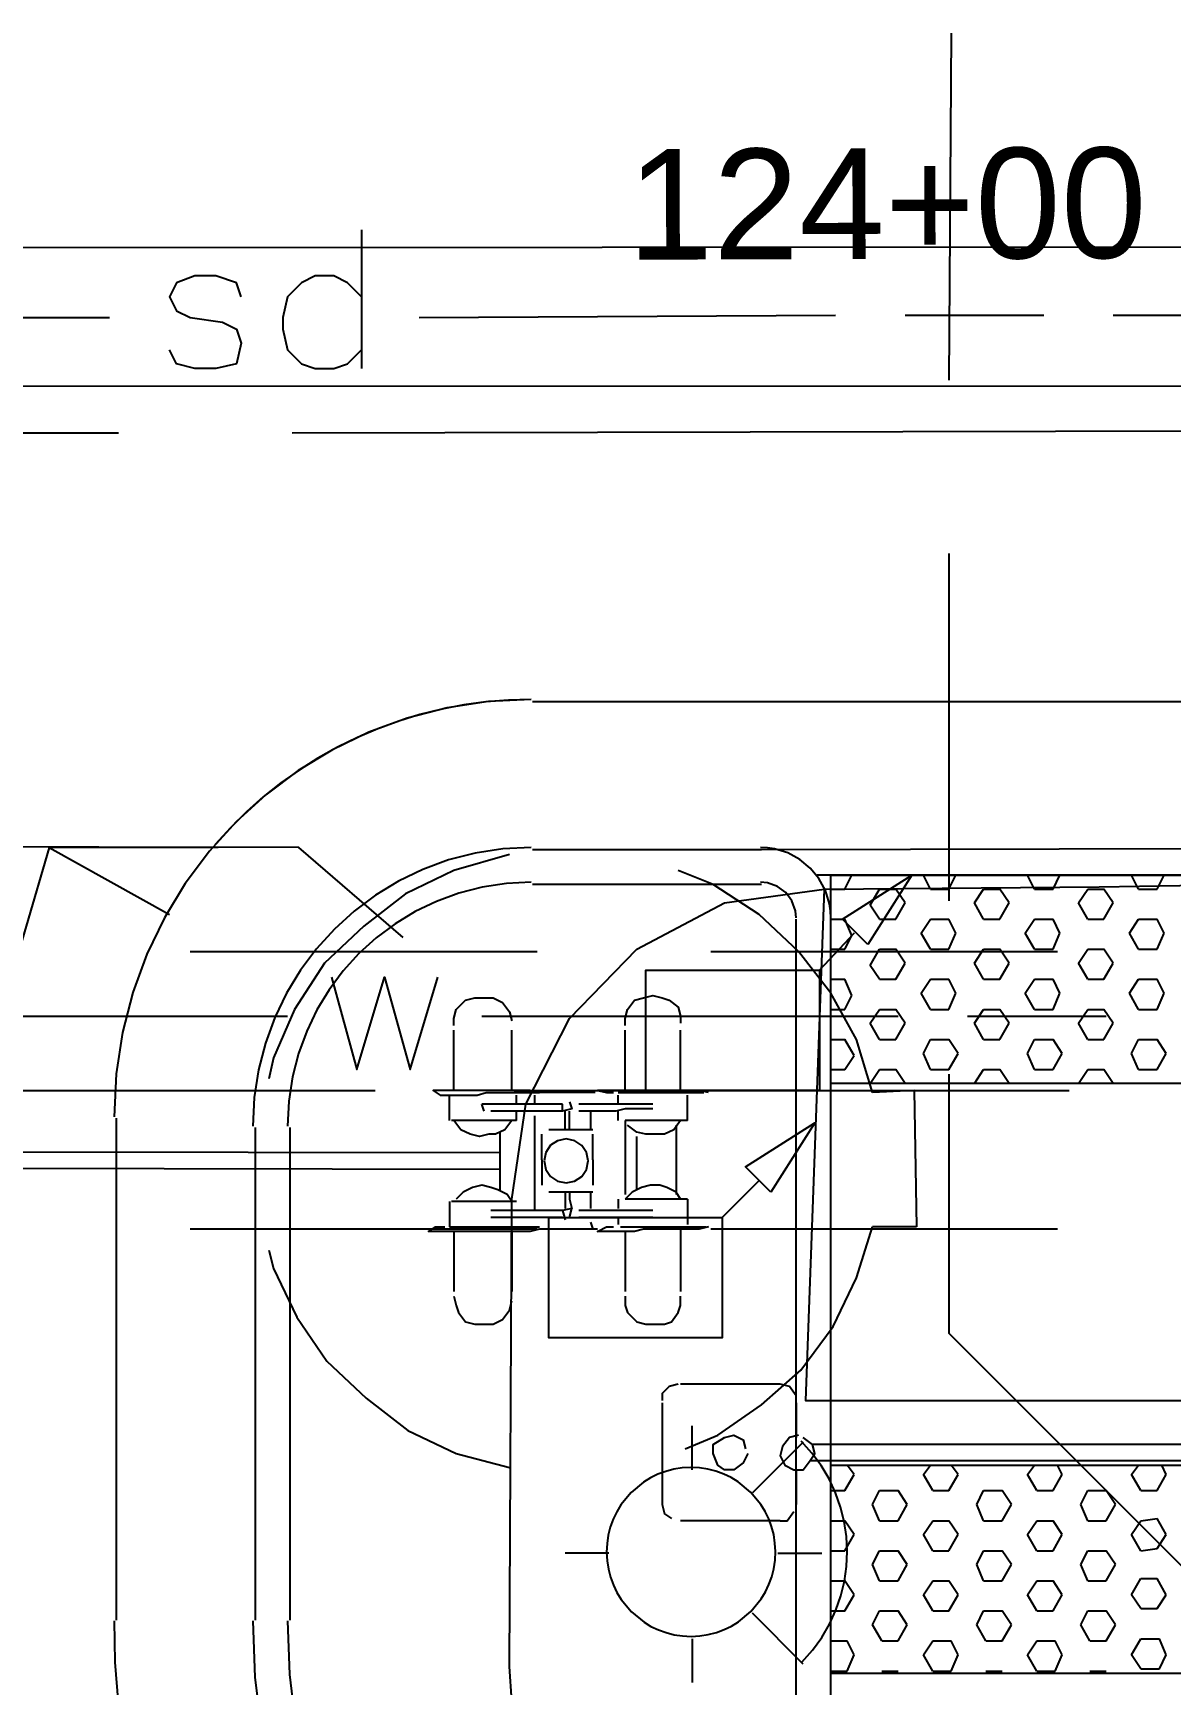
# Model space of a CAD drawing. Header units: feet. Extents: x 0 to 650, y -1 to 438.
# Drawn here: x 348.6 to 365, y 239.53 to 263.33 of the extents above; entities that cross this region are included whole.
import ezdxf

# ---------------------------------------------------------------- set-up
doc = ezdxf.new("R2010")
doc.units = ezdxf.units.FT
for name, color, linetype in [('AGUA', 5, 'CONTINUOUS'), ('ANOTACION', 8, 'CONTINUOUS'), ('DRENAJE_PLUVIAL', 3, 'CONTINUOUS'), ('EJE_VIA', 7, 'CONTINUOUS'), ('ESTRUCTURAS', 7, 'CONTINUOUS'), ('METRO_RW', 140, 'CONTINUOUS'), ('TELECOM', 30, 'CONTINUOUS'), ('TOPO', 8, 'CONTINUOUS')]:
    doc.layers.add(name, color=color, linetype=linetype)
doc.styles.add('CAD_TEXT', font='Arial')

msp = doc.modelspace()

# ---------------------------------------------------------------- linework, layer by layer
at = {"layer": 'AGUA'}
for p, q in [((346.267, 249.167), (352.267, 249.167)), ((355.067, 249.167), (361.067, 249.167)), ((362.067, 249.167), (364.067, 249.167))]:
    msp.add_line(p, q, dxfattribs=at)
msp.add_lwpolyline([(352.9, 249.733), (353.267, 248.4), (353.667, 249.733), (354.033, 248.4), (354.433, 249.733)], dxfattribs=at)
at = {"layer": 'DRENAJE_PLUVIAL'}
for p, q in [((353.333, 260.5), (353.333, 258.5)), ((259.333, 260.2), (531.467, 260.333)), ((343.7, 259.233), (349.7, 259.233)), ((354.167, 259.233), (360.167, 259.267)), ((361.167, 259.267), (363.167, 259.267)), ((364.167, 259.267), (370.167, 259.267)), ((259.333, 258.2), (531.467, 258.333))]:
    msp.add_line(p, q, dxfattribs=at)
for points in [[(351.6, 259.533), (351.533, 259.733), (351.233, 259.833), (350.933, 259.833), (350.667, 259.733), (350.567, 259.533), (350.667, 259.333), (350.867, 259.233), (351.333, 259.167), (351.533, 259.067), (351.6, 258.867), (351.533, 258.567), (351.233, 258.5), (350.933, 258.5), (350.667, 258.567), (350.567, 258.767)], [(353.333, 259.533), (353.133, 259.733), (352.933, 259.833), (352.667, 259.833), (352.467, 259.733), (352.267, 259.533), (352.2, 259.233), (352.2, 259.067), (352.267, 258.767), (352.467, 258.567), (352.667, 258.5), (352.933, 258.5), (353.133, 258.567), (353.333, 258.767)]]:
    msp.add_lwpolyline(points, dxfattribs=at)
at = {"layer": 'EJE_VIA'}
for p, q in [((373.6, 253.7), (355.8, 253.7)), ((351.267, 251.6), (348.833, 251.6)), ((348.833, 251.6), (350.567, 250.633)), ((359.1, 251.567), (355.8, 251.567)), ((373.1, 251.6), (359.1, 251.567)), ((372.3, 251.2), (359.9, 251.2)), ((360.3, 251), (360.4, 251.2)), ((361.533, 251), (361.433, 251.2)), ((361.8, 251), (361.9, 251.2)), ((363.033, 251), (362.933, 251.2)), ((363.3, 251), (363.4, 251.2)), ((364.533, 251), (364.433, 251.2)), ((364.8, 251), (364.9, 251.2)), ((359.1, 251.067), (355.8, 251.067)), ((360.1, 251), (360.3, 251)), ((360.667, 250.767), (360.8, 251)), ((360.8, 251), (361.033, 251)), ((361.167, 250.8), (361.033, 251)), ((361.533, 251), (361.8, 251)), ((362.167, 250.8), (362.3, 251)), ((362.3, 251), (362.533, 251)), ((362.667, 250.8), (362.533, 251)), ((363.033, 251), (363.3, 251)), ((363.667, 250.8), (363.8, 251)), ((363.8, 251), (364.033, 251)), ((364.167, 250.8), (364.033, 251)), ((364.533, 251), (364.8, 251)), ((360.8, 250.567), (360.667, 250.767)), ((361.033, 250.567), (361.167, 250.8)), ((362.3, 250.567), (362.167, 250.8)), ((362.533, 250.567), (362.667, 250.8)), ((363.8, 250.567), (363.667, 250.8)), ((364.033, 250.567), (364.167, 250.8)), ((359.6, 231.867), (359.6, 250.567)), ((360.1, 231.867), (360.1, 250.567)), ((360.1, 250.567), (360.3, 250.567)), ((360.4, 250.333), (360.3, 250.567)), ((360.8, 250.567), (361.033, 250.567)), ((361.4, 250.367), (361.533, 250.567)), ((361.533, 250.567), (361.8, 250.567)), ((361.9, 250.367), (361.8, 250.567)), ((362.3, 250.567), (362.533, 250.567)), ((362.9, 250.367), (363.033, 250.567)), ((363.033, 250.567), (363.3, 250.567)), ((363.4, 250.367), (363.3, 250.567)), ((363.8, 250.567), (364.033, 250.567)), ((364.4, 250.367), (364.533, 250.567)), ((364.533, 250.567), (364.8, 250.567)), ((364.9, 250.367), (364.8, 250.567)), ((360.3, 250.133), (360.4, 250.333)), ((361.533, 250.133), (361.4, 250.367)), ((361.8, 250.133), (361.9, 250.367)), ((363.033, 250.133), (362.9, 250.367)), ((363.3, 250.133), (363.4, 250.367)), ((364.533, 250.133), (364.4, 250.367)), ((364.8, 250.133), (364.9, 250.367)), ((360.1, 250.133), (360.3, 250.133)), ((360.667, 249.9), (360.8, 250.133)), ((360.8, 250.133), (361.033, 250.133)), ((361.167, 249.933), (361.033, 250.133)), ((361.033, 249.7), (361.167, 249.933)), ((361.533, 250.133), (361.8, 250.133)), ((362.167, 249.933), (362.3, 250.133)), ((362.3, 249.7), (362.167, 249.933)), ((362.3, 250.133), (362.533, 250.133)), ((362.667, 249.933), (362.533, 250.133)), ((362.533, 249.7), (362.667, 249.933)), ((363.033, 250.133), (363.3, 250.133)), ((363.667, 249.933), (363.8, 250.133)), ((363.8, 249.7), (363.667, 249.933)), ((363.8, 250.133), (364.033, 250.133)), ((364.167, 249.933), (364.033, 250.133)), ((364.033, 249.7), (364.167, 249.933)), ((364.533, 250.133), (364.8, 250.133)), ((360.1, 249.7), (360.3, 249.7)), ((360.4, 249.467), (360.3, 249.7)), ((360.8, 249.7), (360.667, 249.9)), ((360.8, 249.7), (361.033, 249.7)), ((361.4, 249.5), (361.533, 249.7)), ((361.533, 249.7), (361.8, 249.7)), ((361.9, 249.5), (361.8, 249.7)), ((362.3, 249.7), (362.533, 249.7)), ((362.9, 249.5), (363.033, 249.7)), ((363.033, 249.7), (363.3, 249.7)), ((363.4, 249.5), (363.3, 249.7)), ((363.8, 249.7), (364.033, 249.7)), ((364.4, 249.5), (364.533, 249.7)), ((364.533, 249.7), (364.8, 249.7)), ((364.9, 249.5), (364.8, 249.7)), ((360.3, 249.267), (360.4, 249.467)), ((361.533, 249.267), (361.4, 249.5)), ((361.8, 249.267), (361.9, 249.5)), ((363.033, 249.267), (362.9, 249.5)), ((363.3, 249.267), (363.4, 249.5)), ((364.533, 249.267), (364.4, 249.5)), ((364.8, 249.267), (364.9, 249.5)), ((360.1, 249.267), (360.3, 249.267)), ((360.667, 249.067), (360.8, 249.267)), ((360.8, 249.267), (361.033, 249.267)), ((361.167, 249.067), (361.033, 249.267)), ((361.533, 249.267), (361.8, 249.267)), ((362.167, 249.067), (362.3, 249.267)), ((362.3, 249.267), (362.533, 249.267)), ((362.667, 249.067), (362.533, 249.267)), ((363.033, 249.267), (363.3, 249.267)), ((363.667, 249.067), (363.8, 249.267)), ((363.8, 249.267), (364.033, 249.267)), ((364.167, 249.067), (364.033, 249.267)), ((364.533, 249.267), (364.8, 249.267)), ((360.8, 248.833), (360.667, 249.067)), ((361.033, 248.833), (361.167, 249.067)), ((362.3, 248.833), (362.167, 249.067)), ((362.533, 248.833), (362.667, 249.067)), ((363.8, 248.833), (363.667, 249.067)), ((364.033, 248.833), (364.167, 249.067)), ((360.1, 248.833), (360.3, 248.833)), ((360.433, 248.6), (360.3, 248.833)), ((360.8, 248.833), (361.033, 248.833)), ((361.433, 248.633), (361.533, 248.833)), ((361.533, 248.833), (361.8, 248.833)), ((361.933, 248.633), (361.8, 248.833)), ((362.3, 248.833), (362.533, 248.833)), ((362.933, 248.633), (363.033, 248.833)), ((363.033, 248.833), (363.3, 248.833)), ((363.433, 248.633), (363.3, 248.833)), ((363.8, 248.833), (364.033, 248.833)), ((364.433, 248.633), (364.533, 248.833)), ((364.533, 248.833), (364.8, 248.833)), ((364.933, 248.633), (364.8, 248.833)), ((360.3, 248.4), (360.433, 248.6)), ((361.533, 248.4), (361.433, 248.633)), ((361.8, 248.4), (361.933, 248.633)), ((363.033, 248.4), (362.933, 248.633)), ((363.3, 248.4), (363.433, 248.633)), ((364.533, 248.4), (364.433, 248.633)), ((364.8, 248.4), (364.933, 248.633)), ((360.1, 248.4), (360.3, 248.4)), ((360.667, 248.2), (360.8, 248.4)), ((360.8, 248.4), (361.033, 248.4)), ((361.167, 248.2), (361.033, 248.4)), ((361.533, 248.4), (361.8, 248.4)), ((362.167, 248.2), (362.3, 248.4)), ((362.3, 248.4), (362.533, 248.4)), ((362.667, 248.2), (362.533, 248.4)), ((363.033, 248.4), (363.3, 248.4)), ((363.667, 248.2), (363.8, 248.4)), ((363.8, 248.4), (364.033, 248.4)), ((364.167, 248.2), (364.033, 248.4)), ((364.533, 248.4), (364.8, 248.4)), ((372.1, 248.2), (360.1, 248.2)), ((349.8, 247.7), (349.8, 240.467)), ((351.8, 247.567), (351.8, 240.467)), ((352.3, 247.567), (352.3, 240.467)), ((360.3, 242.333), (360.433, 242.567)), ((360.433, 242.567), (360.333, 242.7)), ((361.433, 242.567), (361.533, 242.7)), ((361.567, 242.333), (361.433, 242.567)), ((361.8, 242.333), (361.933, 242.567)), ((361.933, 242.567), (361.833, 242.7)), ((362.933, 242.567), (363.033, 242.7)), ((363.067, 242.333), (362.933, 242.567)), ((363.3, 242.333), (363.433, 242.567)), ((363.433, 242.567), (363.367, 242.7)), ((364.433, 242.567), (364.533, 242.7)), ((364.567, 242.333), (364.433, 242.567)), ((364.8, 242.333), (364.933, 242.567)), ((364.933, 242.567), (364.867, 242.7)), ((360.1, 242.333), (360.3, 242.333)), ((360.7, 242.133), (360.8, 242.333)), ((360.8, 242.333), (361.067, 242.333)), ((361.2, 242.133), (361.067, 242.333)), ((361.567, 242.333), (361.8, 242.333)), ((362.2, 242.133), (362.3, 242.333)), ((362.3, 242.333), (362.567, 242.333)), ((362.7, 242.133), (362.567, 242.333)), ((363.067, 242.333), (363.3, 242.333)), ((363.7, 242.133), (363.8, 242.333)), ((363.8, 242.333), (364.067, 242.333)), ((364.2, 242.133), (364.067, 242.333)), ((364.567, 242.333), (364.8, 242.333)), ((360.8, 241.9), (360.7, 242.133)), ((361.067, 241.9), (361.2, 242.133)), ((362.3, 241.9), (362.2, 242.133)), ((362.567, 241.9), (362.7, 242.133)), ((363.8, 241.9), (363.7, 242.133)), ((364.067, 241.9), (364.2, 242.133)), ((360.1, 241.9), (360.3, 241.9)), ((360.433, 241.7), (360.3, 241.9)), ((360.8, 241.9), (361.067, 241.9)), ((361.433, 241.7), (361.567, 241.9)), ((361.567, 241.9), (361.8, 241.9)), ((361.933, 241.7), (361.8, 241.9)), ((362.3, 241.9), (362.567, 241.9)), ((362.933, 241.7), (363.067, 241.9)), ((363.067, 241.9), (363.3, 241.9)), ((363.433, 241.7), (363.3, 241.9)), ((363.8, 241.9), (364.067, 241.9)), ((364.433, 241.7), (364.567, 241.9)), ((364.567, 241.9), (364.8, 241.933)), ((364.933, 241.7), (364.8, 241.933)), ((360.3, 241.467), (360.433, 241.7)), ((361.567, 241.467), (361.433, 241.7)), ((361.8, 241.467), (361.933, 241.7)), ((363.067, 241.467), (362.933, 241.7)), ((363.3, 241.467), (363.433, 241.7)), ((364.567, 241.467), (364.433, 241.7)), ((364.8, 241.5), (364.933, 241.7)), ((360.1, 241.467), (360.3, 241.467)), ((360.7, 241.267), (360.8, 241.467)), ((360.8, 241.467), (361.067, 241.467)), ((361.2, 241.267), (361.067, 241.467)), ((361.567, 241.467), (361.8, 241.467)), ((362.2, 241.267), (362.3, 241.467)), ((362.3, 241.467), (362.567, 241.467)), ((362.7, 241.267), (362.567, 241.467)), ((363.067, 241.467), (363.3, 241.467)), ((363.7, 241.267), (363.8, 241.467)), ((363.8, 241.467), (364.067, 241.467)), ((364.2, 241.267), (364.067, 241.467)), ((364.567, 241.467), (364.8, 241.5)), ((360.8, 241.033), (360.7, 241.267)), ((361.067, 241.033), (361.2, 241.267)), ((362.3, 241.033), (362.2, 241.267)), ((362.567, 241.033), (362.7, 241.267)), ((363.8, 241.033), (363.7, 241.267)), ((364.067, 241.033), (364.2, 241.267)), ((360.1, 241.033), (360.3, 241.033)), ((360.433, 240.833), (360.3, 241.033)), ((360.8, 241.033), (361.067, 241.033)), ((361.433, 240.833), (361.567, 241.033)), ((361.567, 241.033), (361.8, 241.033)), ((361.933, 240.833), (361.8, 241.033)), ((362.3, 241.033), (362.567, 241.033)), ((362.933, 240.833), (363.067, 241.033)), ((363.067, 241.033), (363.3, 241.033)), ((363.433, 240.833), (363.3, 241.033)), ((363.8, 241.033), (364.067, 241.033)), ((364.433, 240.833), (364.567, 241.067)), ((364.567, 241.067), (364.8, 241.067)), ((364.933, 240.833), (364.8, 241.067)), ((360.3, 240.6), (360.433, 240.833)), ((361.567, 240.6), (361.433, 240.833)), ((361.8, 240.6), (361.933, 240.833)), ((363.067, 240.6), (362.933, 240.833)), ((363.3, 240.6), (363.433, 240.833)), ((364.567, 240.633), (364.433, 240.833)), ((364.567, 240.633), (364.8, 240.633)), ((364.8, 240.633), (364.933, 240.833)), ((360.1, 240.6), (360.3, 240.6)), ((360.7, 240.4), (360.8, 240.6)), ((360.833, 240.167), (360.7, 240.4)), ((360.8, 240.6), (361.067, 240.6)), ((361.2, 240.4), (361.067, 240.6)), ((361.067, 240.167), (361.2, 240.4)), ((361.567, 240.6), (361.8, 240.6)), ((362.2, 240.4), (362.3, 240.6)), ((362.333, 240.167), (362.2, 240.4)), ((362.3, 240.6), (362.567, 240.6)), ((362.7, 240.4), (362.567, 240.6)), ((362.567, 240.167), (362.7, 240.4)), ((363.067, 240.6), (363.3, 240.6)), ((363.7, 240.4), (363.8, 240.6)), ((363.833, 240.167), (363.7, 240.4)), ((363.8, 240.6), (364.067, 240.6)), ((364.2, 240.4), (364.067, 240.6)), ((364.067, 240.167), (364.2, 240.4)), ((360.1, 240.167), (360.333, 240.167)), ((360.433, 239.967), (360.333, 240.167)), ((360.833, 240.167), (361.067, 240.167)), ((361.433, 239.967), (361.567, 240.167)), ((361.567, 240.167), (361.833, 240.167)), ((361.933, 239.967), (361.833, 240.167)), ((362.333, 240.167), (362.567, 240.167)), ((362.933, 239.967), (363.067, 240.167)), ((363.067, 240.167), (363.333, 240.167)), ((363.433, 239.967), (363.333, 240.167)), ((363.833, 240.167), (364.067, 240.167)), ((364.433, 239.967), (364.567, 240.2)), ((364.567, 240.2), (364.833, 240.2)), ((364.933, 239.967), (364.833, 240.2)), ((360.333, 239.733), (360.433, 239.967)), ((361.567, 239.733), (361.433, 239.967)), ((361.833, 239.733), (361.933, 239.967)), ((363.067, 239.733), (362.933, 239.967)), ((363.333, 239.733), (363.433, 239.967)), ((364.567, 239.767), (364.433, 239.967)), ((364.833, 239.767), (364.933, 239.967)), ((360.1, 239.733), (360.333, 239.733)), ((360.833, 239.733), (361.067, 239.733)), ((361.567, 239.733), (361.833, 239.733)), ((362.333, 239.733), (362.567, 239.733)), ((363.067, 239.733), (363.333, 239.733)), ((363.833, 239.733), (364.067, 239.733)), ((364.567, 239.767), (364.833, 239.767))]:
    msp.add_line(p, q, dxfattribs=at)
for points in [[(355.78, 253.733), (355.165, 253.702), (354.568, 253.611), (353.992, 253.462), (353.44, 253.26), (352.915, 253.007), (352.419, 252.706), (351.956, 252.359), (351.529, 251.971), (351.141, 251.545), (350.795, 251.082), (350.494, 250.586), (350.24, 250.061), (350.038, 249.509), (349.89, 248.933), (349.798, 248.336), (349.767, 247.721)], [(355.78, 253.733), (355.453, 253.724), (355.128, 253.698), (354.807, 253.654), (354.49, 253.593), (354.177, 253.515), (353.87, 253.421), (353.569, 253.311), (353.274, 253.185), (352.986, 253.043), (352.706, 252.887), (352.434, 252.715), (352.171, 252.529), (351.918, 252.328), (351.676, 252.113), (351.444, 251.884), (351.224, 251.642)], [(373.6, 251.1), (373.6, 253.7), (355.8, 253.7)], [(351.267, 251.6), (348.833, 251.6), (347.833, 248.2), (347.8, 234.667), (356, 226.433), (368.067, 226.467), (368.067, 230.967)], [(355.781, 251.6), (355.371, 251.579), (354.972, 251.518), (354.588, 251.419), (354.219, 251.284), (353.868, 251.115), (353.537, 250.914), (353.228, 250.683), (352.943, 250.424), (352.684, 250.139), (352.453, 249.83), (352.252, 249.499), (352.083, 249.148), (351.948, 248.78), (351.849, 248.395), (351.788, 247.997), (351.767, 247.586)], [(360.1, 250.584), (360.095, 250.688), (360.079, 250.789), (360.02, 250.98), (359.926, 251.152), (359.802, 251.303), (359.651, 251.427), (359.479, 251.52), (359.288, 251.579), (359.187, 251.595), (359.083, 251.6)], [(355.781, 251.1), (355.422, 251.082), (355.073, 251.028), (354.737, 250.942), (354.414, 250.823), (354.107, 250.675), (353.817, 250.499), (353.546, 250.297), (353.297, 250.07), (353.07, 249.821), (352.868, 249.55), (352.692, 249.261), (352.544, 248.954), (352.425, 248.631), (352.339, 248.294), (352.285, 247.945), (352.267, 247.586)], [(359.6, 250.584), (359.589, 250.688), (359.538, 250.83), (359.448, 250.949), (359.329, 251.038), (359.187, 251.09), (359.083, 251.1)], [(360.1, 251.2), (372.1, 251.2), (372.1, 248.2), (360.1, 248.2), (360.1, 251.2)], [(360.1, 242.7), (370.933, 242.7), (370.933, 239.7), (360.1, 239.7), (360.1, 242.7)], [(349.767, 240.459), (349.781, 239.863), (349.825, 239.27)], [(351.767, 240.458), (351.799, 239.643), (351.896, 238.843), (352.055, 238.061), (352.274, 237.3), (352.551, 236.563), (352.884, 235.853), (353.27, 235.173), (353.707, 234.525), (354.193, 233.914), (354.726, 233.341), (355.304, 232.811), (355.924, 232.325), (356.584, 231.888), (357.282, 231.501), (358.016, 231.169), (358.783, 230.893)], [(352.267, 240.457), (352.297, 239.683), (352.389, 238.923), (352.54, 238.181), (352.749, 237.457), (353.012, 236.757), (353.328, 236.082), (353.695, 235.436), (354.11, 234.821), (354.572, 234.24), (355.078, 233.696), (355.627, 233.192), (356.216, 232.731), (356.843, 232.315), (357.507, 231.948), (358.204, 231.632), (358.933, 231.37)]]:
    msp.add_lwpolyline(points, dxfattribs=at)
at = {"layer": 'ESTRUCTURAS'}
for p, q in [((355.567, 247.9), (355.567, 248.033)), ((355.833, 247.9), (355.833, 248.033)), ((357.033, 247.9), (357.033, 248.033)), ((361.3, 248.1), (360.7, 248.067)), ((361.3, 248.1), (361.333, 246.133)), ((355.1, 247.8), (355.067, 247.9)), ((355.567, 247.667), (355.567, 247.8)), ((357.033, 247.667), (357.033, 247.8)), ((355.333, 247.2), (334.3, 247.233)), ((334.3, 247), (355.333, 246.967)), ((357.033, 246.533), (357.033, 246.4)), ((356.633, 246.2), (356.667, 246.1)), ((357.033, 246.267), (357.033, 246.167)), ((361.333, 246.133), (360.7, 246.133)), ((358.1, 242.633), (358.1, 243.267)), ((359.7, 243.033), (358.967, 242.3)), ((366.633, 243), (359.833, 243)), ((359.8, 242.767), (366.633, 242.767)), ((356.9, 241.433), (356.267, 241.433)), ((359.333, 241.433), (359.967, 241.433)), ((359.7, 239.833), (358.967, 240.567)), ((358.1, 240.2), (358.1, 239.567))]:
    msp.add_line(p, q, dxfattribs=at)
for points in [[(355.467, 251.5), (354.667, 251.267), (353.967, 250.933), (353.367, 250.467), (352.8, 249.933), (352.367, 249.267), (352.067, 248.567), (352, 248.267)], [(360.7, 248.067), (360.467, 248.833), (360.1, 249.5), (359.633, 250.1), (359.067, 250.633), (358.4, 251.067), (357.9, 251.267)], [(360.633, 250.2), (360.267, 250.567), (361.267, 251.2), (360.633, 250.2)], [(360.433, 250.367), (359.933, 249.833), (359.933, 248.1), (357.433, 248.1), (357.433, 249.833), (359.933, 249.833)], [(354.667, 249.033), (354.667, 249.133), (354.7, 249.267), (354.833, 249.4), (354.967, 249.433), (355.1, 249.433), (355.233, 249.433), (355.367, 249.367), (355.467, 249.233), (355.5, 249.1)], [(357.133, 249.033), (357.133, 249.133), (357.167, 249.267), (357.267, 249.4), (357.4, 249.433), (357.533, 249.467), (357.667, 249.433), (357.767, 249.4), (357.9, 249.3), (357.933, 249.167), (357.933, 249.067)], [(354.667, 248.1), (354.667, 248.233), (354.667, 248.333), (354.667, 248.467), (354.667, 248.6), (354.667, 248.7), (354.667, 248.833), (354.667, 248.967)], [(355.5, 248.1), (355.5, 248.233), (355.5, 248.333), (355.5, 248.467), (355.5, 248.6), (355.5, 248.7), (355.5, 248.833), (355.5, 248.967)], [(357.133, 248.1), (357.133, 248.233), (357.133, 248.333), (357.133, 248.467), (357.133, 248.6), (357.133, 248.7), (357.133, 248.833), (357.133, 248.967)], [(357.933, 248.1), (357.933, 248.233), (357.933, 248.333), (357.933, 248.467), (357.933, 248.6), (357.933, 248.7), (357.933, 248.833), (357.933, 248.967)], [(355.9, 248.067), (355.767, 248.1), (355.633, 248.1), (355.5, 248.1), (355.367, 248.1), (355.233, 248.1), (355.133, 248.1), (355, 248.1), (354.867, 248.1), (354.733, 248.1), (354.6, 248.1), (354.467, 248.1), (354.367, 248.1), (354.467, 248.033), (354.6, 248.033)], [(354.6, 248.033), (354.733, 248.033), (354.867, 248.033), (355, 248.033), (355.133, 248.067), (355.233, 248.067), (355.367, 248.067), (355.5, 248.067), (355.633, 248.067), (355.767, 248.067), (355.9, 248.067)], [(354.6, 247.667), (354.6, 247.8), (354.6, 247.9), (354.6, 248.033)], [(356.7, 248.067), (356.567, 248.067), (356.433, 248.067), (356.3, 248.067), (356.167, 248.067), (356.033, 248.067), (355.9, 248.067)], [(358.333, 248.067), (358.2, 248.1), (358.067, 248.1), (357.933, 248.1), (357.8, 248.1), (357.7, 248.1), (357.5, 248.1), (357.367, 248.1), (357.233, 248.1), (357.1, 248.1), (356.967, 248.1), (356.867, 248.1), (356.733, 248.1), (356.867, 248.067), (356.967, 248.067)], [(357.033, 248.067), (357.167, 248.067), (357.3, 248.067), (357.433, 248.067), (357.567, 248.067), (357.733, 248.067), (357.867, 248.067), (358, 248.067), (358.133, 248.067), (358.267, 248.067)], [(358.033, 247.667), (358.033, 247.8), (358.033, 247.9), (358.033, 248.033)], [(356.233, 247.9), (356.1, 247.9), (356, 247.9), (355.867, 247.9), (355.733, 247.9), (355.6, 247.9), (355.467, 247.9), (355.333, 247.9), (355.2, 247.9), (355.067, 247.9)], [(356.233, 247.8), (356.1, 247.8), (356, 247.8), (355.867, 247.8), (355.733, 247.8), (355.6, 247.8), (355.467, 247.8), (355.333, 247.8), (355.2, 247.8)], [(356.333, 247.933), (356.367, 247.833), (356.233, 247.8), (356.233, 247.9)], [(356.267, 247.533), (356.267, 247.667), (356.267, 247.8)], [(356.333, 247.533), (356.333, 247.667), (356.333, 247.8)], [(357.533, 247.9), (357.4, 247.9), (357.267, 247.9), (357.133, 247.9), (357, 247.9), (356.867, 247.9), (356.733, 247.9), (356.6, 247.9), (356.467, 247.9)], [(357.533, 247.833), (357.4, 247.833), (357.267, 247.833), (357.133, 247.833), (357, 247.8), (356.867, 247.8), (356.733, 247.8), (356.6, 247.8), (356.467, 247.8)], [(356.633, 247.8), (356.633, 247.667), (356.633, 247.533)], [(355.567, 247.667), (355.433, 247.667), (355.3, 247.667), (355.2, 247.667), (355.033, 247.667), (354.9, 247.667), (354.767, 247.667), (354.633, 247.667)], [(355.5, 247.667), (355.4, 247.533), (355.267, 247.467), (355.167, 247.467), (355.033, 247.433), (354.9, 247.467), (354.767, 247.533), (354.667, 247.667)], [(355.833, 246.367), (355.833, 246.5), (355.833, 246.6), (355.833, 246.733), (355.833, 246.867), (355.833, 247), (355.833, 247.1), (355.833, 247.233), (355.833, 247.367), (355.833, 247.467), (355.833, 247.6), (355.833, 247.733)], [(356.667, 247.533), (356.533, 247.533), (356.4, 247.533), (356.267, 247.533), (356.133, 247.533), (356.033, 247.533)], [(358.033, 247.667), (357.9, 247.667), (357.767, 247.667), (357.667, 247.667), (357.533, 247.667), (357.4, 247.667), (357.267, 247.667), (357.133, 247.667)], [(357.133, 247.667), (357.133, 247.533), (357.133, 247.4), (357.133, 247.267), (357.133, 247.133), (357.133, 247), (357.133, 246.867), (357.133, 246.733), (357.133, 246.6)], [(357.933, 247.667), (357.833, 247.533), (357.7, 247.467), (357.567, 247.467), (357.433, 247.467), (357.3, 247.5), (357.167, 247.6)], [(357.867, 247.6), (357.867, 247.467), (357.867, 247.367), (357.867, 247.233), (357.867, 247.1), (357.867, 247), (357.867, 246.867), (357.867, 246.733), (357.867, 246.6)], [(359.233, 246.633), (358.867, 247), (359.867, 247.633), (359.233, 246.633)], [(355.333, 246.667), (355.333, 247.2), (355.333, 247.5)], [(355.933, 247.1), (355.933, 247.233), (355.933, 247.367), (355.933, 247.467)], [(355.967, 247.084), (355.991, 246.96), (356.059, 246.86), (356.16, 246.792), (356.283, 246.767), (356.406, 246.791), (356.507, 246.859), (356.575, 246.96), (356.6, 247.083), (356.575, 247.206), (356.508, 247.307), (356.407, 247.375), (356.284, 247.4), (356.16, 247.375), (356.06, 247.308), (355.992, 247.207), (355.967, 247.084)], [(356.667, 247.1), (356.667, 247.233), (356.667, 247.367), (356.667, 247.467)], [(357.3, 246.667), (357.3, 246.8), (357.3, 246.933), (357.3, 247.067), (357.3, 247.2), (357.3, 247.333), (357.3, 247.433)], [(355.933, 247.1), (355.933, 247), (355.933, 246.867), (355.933, 246.733)], [(356.667, 247.1), (356.667, 247), (356.667, 246.867), (356.667, 246.733)], [(355.5, 246.5), (355.433, 246.6), (355.3, 246.667), (355.2, 246.7), (355.067, 246.733), (354.933, 246.7), (354.8, 246.633), (354.7, 246.533)], [(359.067, 246.8), (358.533, 246.267), (358.533, 244.533), (356.033, 244.533), (356.033, 246.267), (358.533, 246.267)], [(356.667, 246.633), (356.533, 246.633), (356.4, 246.633), (356.267, 246.633), (356.133, 246.633), (356.033, 246.633)], [(356.267, 246.633), (356.267, 246.533), (356.267, 246.4)], [(356.333, 246.633), (356.333, 246.533), (356.367, 246.4)], [(356.633, 246.633), (356.633, 246.533), (356.633, 246.4)], [(357.933, 246.533), (357.867, 246.633), (357.733, 246.7), (357.633, 246.733), (357.5, 246.733), (357.367, 246.7), (357.233, 246.633), (357.133, 246.533)], [(354.6, 246.5), (354.6, 246.367), (354.6, 246.233), (354.6, 246.133)], [(355.567, 246.5), (355.433, 246.5), (355.3, 246.5), (355.2, 246.5), (355.033, 246.5), (354.9, 246.5), (354.767, 246.5), (354.633, 246.5)], [(356.233, 246.367), (356.1, 246.367), (356, 246.367), (355.867, 246.367), (355.733, 246.367), (355.6, 246.367), (355.467, 246.367), (355.333, 246.367), (355.2, 246.367)], [(356.333, 246.267), (356.367, 246.4), (356.233, 246.367), (356.267, 246.233)], [(357.533, 246.367), (357.4, 246.367), (357.267, 246.367), (357.133, 246.367), (357, 246.367), (356.867, 246.367), (356.733, 246.367), (356.6, 246.367), (356.467, 246.367)], [(358.033, 246.533), (357.9, 246.533), (357.767, 246.533), (357.667, 246.533), (357.533, 246.533), (357.4, 246.533), (357.267, 246.533), (357.133, 246.533)], [(358.033, 246.533), (358.033, 246.4), (358.033, 246.267), (358.033, 246.167)], [(355.9, 246.1), (355.767, 246.067), (355.633, 246.067), (355.5, 246.067), (355.367, 246.067), (355.2, 246.067), (355.067, 246.067), (354.933, 246.067), (354.8, 246.067), (354.667, 246.067), (354.533, 246.067), (354.4, 246.067), (354.3, 246.067), (354.4, 246.133), (354.533, 246.133)], [(354.6, 246.133), (354.733, 246.133), (354.867, 246.133), (355, 246.133), (355.133, 246.133), (355.233, 246.133), (355.367, 246.133), (355.5, 246.133), (355.633, 246.133), (355.767, 246.133), (355.9, 246.133)], [(356.233, 246.267), (356.1, 246.267), (356, 246.267), (355.867, 246.267), (355.733, 246.267), (355.6, 246.267), (355.467, 246.267), (355.333, 246.267), (355.2, 246.267)], [(356.733, 246.1), (356.6, 246.1), (356.467, 246.1), (356.3, 246.1), (356.167, 246.1), (356.033, 246.1), (355.9, 246.1)], [(357.533, 246.267), (357.4, 246.267), (357.267, 246.267), (357.133, 246.267), (357, 246.267), (356.867, 246.267), (356.733, 246.267), (356.6, 246.267), (356.467, 246.267)], [(358.333, 246.133), (358.2, 246.1), (358.067, 246.1), (357.933, 246.1), (357.8, 246.1), (357.7, 246.1), (357.533, 246.1), (357.4, 246.1), (357.267, 246.067), (357.133, 246.067), (357, 246.067), (356.867, 246.067), (356.733, 246.067), (356.867, 246.133), (356.967, 246.133)], [(357.067, 246.133), (357.2, 246.133), (357.333, 246.133), (357.5, 246.133), (357.667, 246.133), (357.767, 246.133), (357.9, 246.133), (358.033, 246.133), (358.167, 246.133), (358.3, 246.133)], [(357.933, 246.1), (357.933, 245.967), (357.933, 245.833), (357.933, 245.733), (357.933, 245.6), (357.933, 245.467), (357.933, 245.333), (357.933, 245.2)], [(358, 242.933), (358.467, 243.133), (359.1, 243.567), (359.667, 244.067), (360.133, 244.7), (360.467, 245.4), (360.7, 246.133)], [(354.667, 246.067), (354.667, 245.933), (354.667, 245.8), (354.667, 245.7), (354.667, 245.567), (354.667, 245.433), (354.667, 245.333), (354.667, 245.2)], [(355.5, 246.067), (355.5, 245.933), (355.5, 245.8), (355.5, 245.7), (355.5, 245.567), (355.5, 245.433), (355.5, 245.333), (355.5, 245.2)], [(357.133, 246.067), (357.133, 245.933), (357.133, 245.8), (357.133, 245.7), (357.133, 245.567), (357.133, 245.433), (357.133, 245.333), (357.133, 245.2)], [(352, 245.8), (352.067, 245.533), (352.4, 244.833), (352.833, 244.2), (353.4, 243.667), (354, 243.2), (354.7, 242.867), (355.467, 242.667)], [(354.667, 245.133), (354.7, 245), (354.733, 244.9), (354.833, 244.767), (354.967, 244.733), (355.1, 244.733), (355.233, 244.733), (355.367, 244.8), (355.467, 244.933), (355.5, 245.067)], [(357.133, 245.133), (357.133, 245), (357.167, 244.9), (357.3, 244.767), (357.433, 244.733), (357.567, 244.733), (357.7, 244.733), (357.8, 244.767), (357.9, 244.9), (357.933, 245), (357.933, 245.133)], [(357.9, 243.867), (357.767, 243.833), (357.667, 243.733), (357.667, 243.633)], [(359.367, 243.867), (359.233, 243.867), (359.1, 243.867), (358.967, 243.867), (358.833, 243.867), (358.7, 243.867), (358.567, 243.867), (358.467, 243.867), (358.333, 243.867), (358.2, 243.867), (358.067, 243.867), (357.933, 243.867)], [(359.6, 243.6), (359.6, 243.7), (359.5, 243.833), (359.367, 243.867)], [(357.667, 243.6), (357.667, 243.467), (357.667, 243.333), (357.667, 243.233), (357.667, 243.1), (357.667, 242.967), (357.667, 242.8), (357.667, 242.667), (357.667, 242.533), (357.667, 242.4), (357.667, 242.267), (357.667, 242.133)], [(359.6, 243.6), (359.6, 243.467), (359.6, 243.333), (359.6, 243.233), (359.6, 243.1)], [(358.9, 242.867), (358.833, 242.733), (358.7, 242.633), (358.567, 242.633), (358.467, 242.7), (358.4, 242.867), (358.4, 243), (358.567, 243.1), (358.7, 243.133), (358.833, 243.067), (358.867, 242.933)], [(359.633, 243.133), (359.5, 243.1), (359.4, 242.967), (359.367, 242.833), (359.433, 242.7), (359.567, 242.633), (359.7, 242.633), (359.8, 242.767), (359.867, 242.867), (359.833, 243), (359.7, 243.1)], [(359.679, 239.864), (359.833, 240.035), (359.966, 240.217), (360.079, 240.409), (360.171, 240.609), (360.242, 240.816), (360.293, 241.027), (360.324, 241.241), (360.333, 241.456), (360.322, 241.672), (360.291, 241.886), (360.239, 242.097), (360.166, 242.303), (360.073, 242.502), (359.959, 242.693), (359.825, 242.875), (359.67, 243.046)], [(359.3, 241.454), (359.293, 241.578), (359.275, 241.699), (359.244, 241.815), (359.203, 241.927), (359.151, 242.033), (359.09, 242.133), (358.941, 242.313), (358.761, 242.461), (358.66, 242.521), (358.554, 242.572), (358.442, 242.613), (358.325, 242.643), (358.204, 242.661), (358.08, 242.667), (357.955, 242.66), (357.835, 242.641), (357.718, 242.611), (357.607, 242.57), (357.5, 242.518), (357.4, 242.457), (357.221, 242.308), (357.072, 242.127), (357.012, 242.027), (356.961, 241.92), (356.92, 241.808), (356.891, 241.692), (356.873, 241.571), (356.867, 241.446), (356.873, 241.322), (356.892, 241.201), (356.922, 241.085), (356.964, 240.973), (357.015, 240.867), (357.076, 240.767), (357.225, 240.587), (357.406, 240.439), (357.506, 240.378), (357.613, 240.328), (357.725, 240.287), (357.842, 240.257), (357.962, 240.239), (358.087, 240.233), (358.211, 240.24), (358.332, 240.259), (358.448, 240.289), (358.56, 240.33), (358.666, 240.382), (358.766, 240.443), (358.946, 240.592), (359.094, 240.773), (359.155, 240.873), (359.206, 240.98), (359.246, 241.092), (359.276, 241.208), (359.294, 241.329), (359.3, 241.454)], [(359.6, 242.633), (359.6, 242.5), (359.6, 242.4), (359.6, 242.267), (359.6, 242.133)], [(357.667, 242.133), (357.7, 242), (357.8, 241.933)], [(359.367, 241.9), (359.233, 241.9), (359.1, 241.9), (358.967, 241.9), (358.833, 241.9), (358.7, 241.9), (358.567, 241.9), (358.467, 241.9), (358.333, 241.9), (358.2, 241.9), (358.067, 241.9), (357.933, 241.9)], [(359.367, 241.9), (359.467, 241.9), (359.567, 242.033)]]:
    msp.add_lwpolyline(points, dxfattribs=at)
at = {"layer": 'METRO_RW'}
for p, q in [((361.833, 263.333), (361.8, 258.333)), ((349.833, 257.567), (347.333, 257.567)), ((367.333, 257.6), (352.333, 257.567)), ((361.8, 255.833), (361.8, 250.833)), ((361.8, 248.333), (361.8, 244.6)), ((365.933, 240.467), (361.8, 244.6))]:
    msp.add_line(p, q, dxfattribs=at)
at = {"layer": 'TELECOM'}
for p, q in [((350.867, 250.1), (355.867, 250.1)), ((358.367, 250.1), (363.367, 250.1)), ((345.533, 248.1), (353.533, 248.1)), ((355.533, 248.1), (363.533, 248.1)), ((355.867, 246.1), (350.867, 246.1)), ((363.367, 246.1), (358.367, 246.1))]:
    msp.add_line(p, q, dxfattribs=at)
at = {"layer": 'TOPO'}
for points in [[(353.933, 250.3), (352.433, 251.6), (332.233, 251.633)], [(355.5, 239.3), (355.467, 239.8), (355.5, 246.533), (355.7, 247.9), (356.333, 249.133), (357.3, 250.133), (358.567, 250.8), (360, 251), (363.967, 251.033), (368.033, 251.1)], [(360, 251), (359.733, 243.633), (368.1, 243.633)]]:
    msp.add_lwpolyline(points, dxfattribs=at)

# ---------------------------------------------------------------- texts
at = {"layer": 'ANOTACION', "style": 'CAD_TEXT'}
msp.add_text('124+00', height=1.5927, rotation=0.2034, dxfattribs=at).set_placement((357.167, 260.067))

doc.saveas('drawing.dxf')
